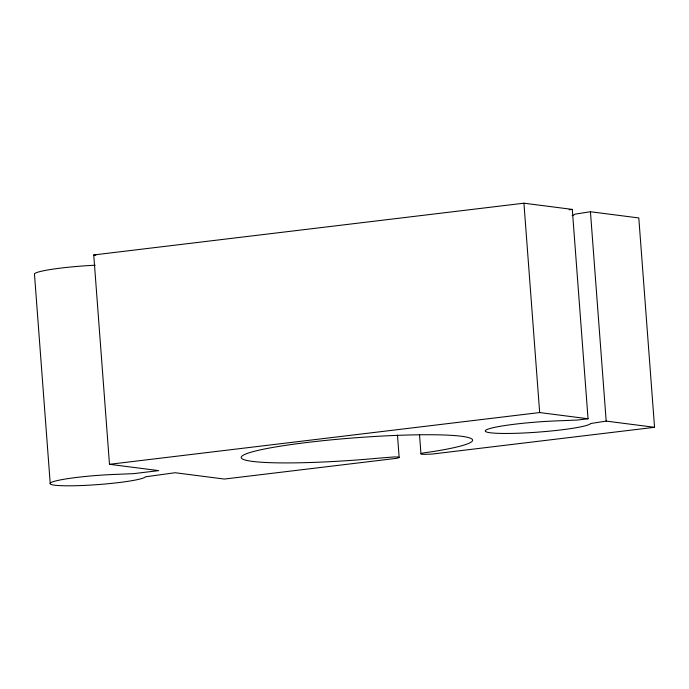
<?xml version="1.0" encoding="UTF-8"?>
<svg xmlns="http://www.w3.org/2000/svg" width="689" height="689" viewBox="0 0 689 689"><rect width="100%" height="100%" fill="white"/><g stroke="black" fill="none" stroke-linecap="round" stroke-linejoin="round"><path stroke-width="1.03" d="M572.068 215.674A52.975 5.081 -4.3 0 0 574.953 214.158L590.439 211.738L638.806 217.948L654.55 427.309L432.141 454.06L424.657 454.344A11.265 1.077 -4.3 0 1 420.97 453.87L421.203 453.569A11.265 1.077 -4.3 0 1 426.086 452.527L431.908 451.726A116.01 11.119 -4.3 0 0 414.029 434.871A116.01 11.119 -4.3 0 0 242.838 455.463A116.01 11.119 -4.3 0 0 377.813 458.237L394.297 456.928A11.36 1.085 -4.3 0 1 399.164 457.556L397.475 435.121M399.164 457.556L396.743 458.314L224.364 479.053L175.135 472.732L145.491 476.805A47.937 4.59 -4.3 0 1 89.88 485.125A47.937 4.59 -4.3 0 1 51.58 482.274A47.937 4.59 -4.3 0 1 113.866 474.454L133.511 473.653L158.72 470.621L109.491 464.308L93.747 254.947L523.933 203.195L572.301 209.404L588.044 418.766L577.451 420.04L555.747 420.919A52.975 5.081 -4.3 0 0 486.916 429.566A52.975 5.081 -4.3 0 0 529.238 432.709A52.975 5.081 -4.3 0 0 590.697 423.52L606.182 421.1L654.55 427.309M569.123 209.792L572.301 209.404M109.491 464.308L539.668 412.556L588.044 418.766M93.747 254.947L95.84 255.214M590.439 211.738L606.182 421.1M523.933 203.195L539.668 412.556M419.523 434.638L420.97 453.87M50.194 483.17L34.45 273.809A47.937 4.59 -4.3 0 1 95.16 265.222"/></g></svg>
